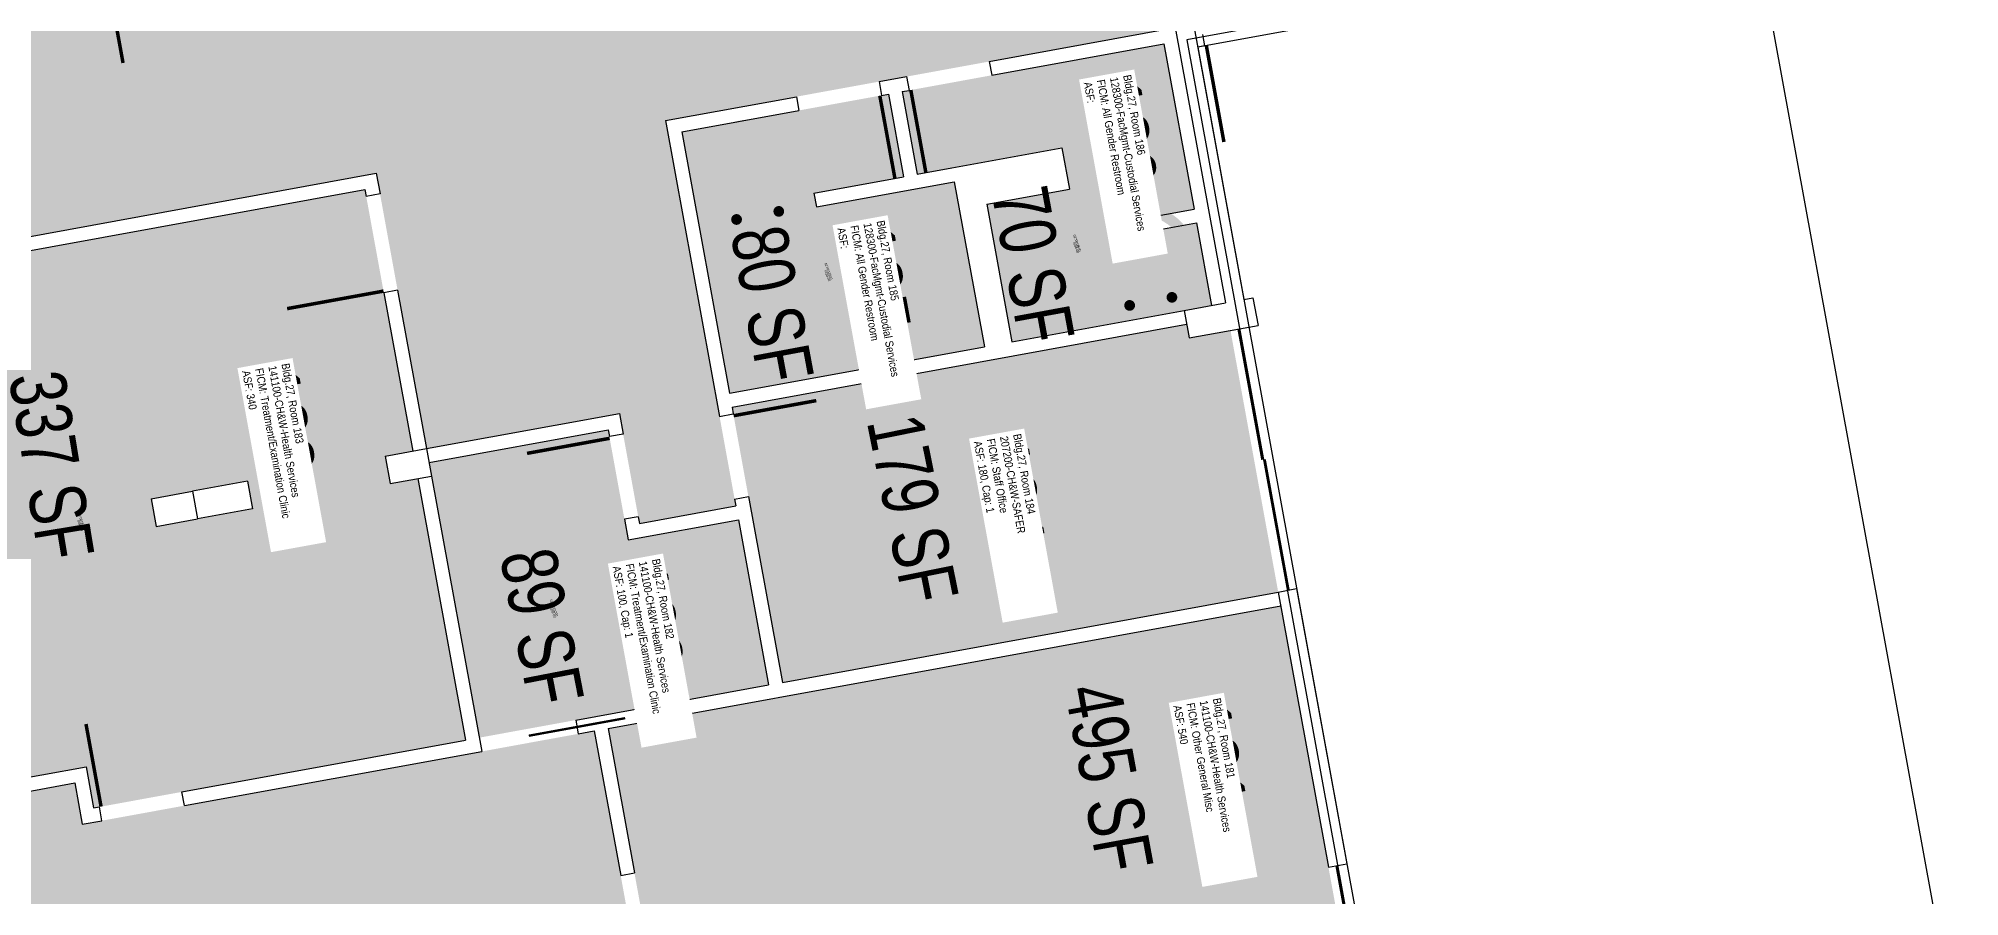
# Model space of a CAD drawing. Header units: inches. Extents: x 69209348 to 69213394, y 27661369 to 27664919.
# Drawn here: x 69212533 to 69213357, y 27663819 to 27664187 of the extents above; entities that cross this region are included whole.
import ezdxf
from ezdxf.enums import TextEntityAlignment as Align

# ---------------------------------------------------------------- set-up
doc = ezdxf.new("R2010")
doc.units = ezdxf.units.IN
doc.header["$LTSCALE"] = 100
doc.header["$MEASUREMENT"] = 0
doc.layers.get('0').update_dxf_attribs({"linetype": 'CONTINUOUS'})
for name, color, linetype in [('A-DOOR', 2, 'CONTINUOUS'), ('A-IDEN-ICON', 4, 'CONTINUOUS'), ('A-IDEN-RNUM', 7, 'CONTINUOUS'), ('A-IDEN-SNUM', 4, 'CONTINUOUS'), ('A-IDEN-VNUM', 4, 'CONTINUOUS'), ('A-ROOF', 2, 'CONTINUOUS'), ('A-SITE', 3, 'CONTINUOUS'), ('A-WALL', 5, 'CONTINUOUS'), ('AREA-TEXT', 3, 'CONTINUOUS'), ('Rooms-Category-Color', 7, 'CONTINUOUS'), ('Rooms-College-Color', 7, 'CONTINUOUS'), ('Rooms-Department-Color', 7, 'CONTINUOUS'), ('Rooms-Division-Color', 7, 'CONTINUOUS'), ('Rooms-Information', 7, 'CONTINUOUS')]:
    doc.layers.add(name, color=color, linetype=linetype)
doc.styles.add('CP_AREA', font='arial.ttf', dxfattribs={"height": 15})
doc.styles.add('CP_ROOMSNUMBER', font='arial.ttf', dxfattribs={"height": 1})
doc.styles.add('CP_ROOMVNUMBER', font='arial.ttf', dxfattribs={"width": 0.85, "height": 0.075})

# ---------------------------------------------------------------- blocks, each defined once
blk = doc.blocks.new('CPBATH')
at = {"color": 0, "linetype": 'ByBlock', "const_width": 0.0127}
for points in [[(0.0571, 0.0168, 0.861492), (-0.0551, 0, 1)], [(0.0571, 0.0168, 0.729002), (-0.0084, -0.0042, 1)], [(-0.0551, 0, 0.726902), (0.0487, -0.0337, 1)], [(-0.0084, -0.0042, 0.609468), (0.0487, -0.0337, 1)]]:
    blk.add_lwpolyline(points, format="xyb", dxfattribs=at)
at = {"color": 0, "linetype": 'ByBlock', "const_width": 0.00637}
for points in [[(0.0544, 0.0152, 1), (0.0599, 0.0184, 1)], [(0.0459, -0.0353, 1), (0.0515, -0.0321, 1)]]:
    blk.add_lwpolyline(points, format="xyb", close=True, dxfattribs=at)

msp = doc.modelspace()

# ---------------------------------------------------------------- hatches: boundary and pattern name
at = {"layer": 'Rooms-Category-Color', "true_color": 0xadadad}
for points in [[(69212419.79, 27664576.38), (69212445.63, 27664434.72), (69212398.41, 27664426.11), (69212437.18, 27664213.61), (69212484.4, 27664222.23), (69212487.63, 27664204.52), (69213001.15, 27664298.21), (69213020.54, 27664191.96), (69212802.14, 27664152.12), (69212832.3, 27663986.85), (69212790.98, 27663979.31), (69212782.36, 27664026.53), (69212699.73, 27664011.45), (69212678.19, 27664129.51), (69212507.02, 27664098.28), (69212510.25, 27664080.57), (69212463.03, 27664071.95), (69212501.79, 27663859.46), (69212549.01, 27663868.08), (69212552.24, 27663850.37), (69212771.62, 27663890.39), (69212791.01, 27663784.15), (69212701.48, 27663767.81), (69212710.1, 27663720.59), (69212656.98, 27663710.9), (69212648.36, 27663758.12), (69212571.63, 27663744.12), (69212574.86, 27663726.41), (69212527.64, 27663717.8), (69212634.11, 27663134.19), (69212539.41, 27663118.42), (69212497.81, 27663346.41), (69212450.59, 27663337.8), (69212424.74, 27663479.46), (69212471.97, 27663488.08), (69212433.2, 27663700.57), (69212385.98, 27663691.95), (69212360.13, 27663833.62), (69212407.35, 27663842.23), (69212368.58, 27664054.72), (69212321.36, 27664046.11), (69212295.52, 27664187.77), (69212342.74, 27664196.38), (69212303.97, 27664408.88), (69212256.75, 27664400.26), (69212230.91, 27664541.92), (69212278.13, 27664550.54), (69212259.82, 27664650.88), (69212354.26, 27664668.11), (69212372.57, 27664567.77)], [(69212950.59, 27664057.22), (69212939.82, 27664116.25), (69212975.23, 27664122.71), (69212972, 27664140.42), (69212910.03, 27664129.11), (69212903.56, 27664164.52), (69213015.71, 27664184.99), (69213028.64, 27664114.15), (69213005.03, 27664109.85), (69213006.1, 27664103.94), (69213029.71, 27664108.25), (69213036.17, 27664072.84)], [(69212829.58, 27664035.15), (69212809.12, 27664147.29), (69212897.66, 27664163.45), (69212904.12, 27664128.03), (69212865.76, 27664121.03), (69212866.83, 27664115.13), (69212925.86, 27664125.9), (69212938.78, 27664055.07)]]:
    msp.add_hatch(color=253, dxfattribs=at).paths.add_polyline_path(points)
at = {"layer": 'Rooms-Category-Color', "true_color": 0x80bc67}
for points in [[(69212506.62, 27663866.44), (69212470, 27664067.13), (69212517.23, 27664075.74), (69212513.99, 27664093.45), (69212673.36, 27664122.53), (69212693.82, 27664010.38), (69212682.02, 27664008.22), (69212684.17, 27663996.42), (69212695.98, 27663998.57), (69212716.44, 27663886.42), (69212557.07, 27663857.35), (69212553.84, 27663875.05), (69212583.83, 27663978.11), (69212625.15, 27663985.65), (69212622.99, 27663997.45), (69212581.68, 27663989.92), (69212583.83, 27663978.11), (69212553.84, 27663875.05)], [(69212700.8, 27664005.55), (69212777.54, 27664019.55), (69212786.15, 27663972.33), (69212833.37, 27663980.95), (69212846.3, 27663910.11), (69212722.34, 27663887.5)]]:
    msp.add_hatch(color=83, dxfattribs=at).paths.add_polyline_path(points)
at = {"layer": 'Rooms-Category-Color', "true_color": 0xfa9ba3}
msp.add_hatch(color=241, dxfattribs=at).paths.add_polyline_path([(69212852.2, 27663911.19), (69212830.66, 27664029.24), (69213025.45, 27664064.78), (69213026.52, 27664058.88), (69213044.23, 27664062.11), (69213064.69, 27663949.96)])
at = {"layer": 'Rooms-Category-Color', "true_color": 0xfbafa2}
msp.add_hatch(color=21, dxfattribs=at).paths.add_polyline_path([(69213065.77, 27663944.06), (69212777.53, 27663891.47), (69212788.83, 27663829.49), (69212796.37, 27663788.17), (69212797.99, 27663779.32), (69212789.13, 27663777.7), (69212811.75, 27663653.75), (69212890.45, 27663668.11), (69212866.76, 27663797.97), (69212961.2, 27663815.2), (69212980.58, 27663708.95), (69212992.39, 27663711.1), (69213017.16, 27663575.34), (69213085.53, 27663587.82), (69213126.84, 27663595.36), (69213129.3, 27663595.81), (69213108.84, 27663707.95), (69213091.14, 27663704.72), (69213088.98, 27663716.53), (69213106.69, 27663719.76), (69213086.23, 27663831.91)])
at = {"layer": 'Rooms-College-Color', "true_color": 0xadadad}
for points in [[(69212419.79, 27664576.38), (69212445.63, 27664434.72), (69212398.41, 27664426.11), (69212437.18, 27664213.61), (69212484.4, 27664222.23), (69212487.63, 27664204.52), (69213001.15, 27664298.21), (69213020.54, 27664191.96), (69212802.14, 27664152.12), (69212832.3, 27663986.85), (69212790.98, 27663979.31), (69212782.36, 27664026.53), (69212699.73, 27664011.45), (69212678.19, 27664129.51), (69212507.02, 27664098.28), (69212510.25, 27664080.57), (69212463.03, 27664071.95), (69212501.79, 27663859.46), (69212549.01, 27663868.08), (69212552.24, 27663850.37), (69212771.62, 27663890.39), (69212791.01, 27663784.15), (69212701.48, 27663767.81), (69212710.1, 27663720.59), (69212656.98, 27663710.9), (69212648.36, 27663758.12), (69212571.63, 27663744.12), (69212574.86, 27663726.41), (69212527.64, 27663717.8), (69212634.11, 27663134.19), (69212539.41, 27663118.42), (69212497.81, 27663346.41), (69212450.59, 27663337.8), (69212424.74, 27663479.46), (69212471.97, 27663488.08), (69212433.2, 27663700.57), (69212385.98, 27663691.95), (69212360.13, 27663833.62), (69212407.35, 27663842.23), (69212368.58, 27664054.72), (69212321.36, 27664046.11), (69212295.52, 27664187.77), (69212342.74, 27664196.38), (69212303.97, 27664408.88), (69212256.75, 27664400.26), (69212230.91, 27664541.92), (69212278.13, 27664550.54), (69212259.82, 27664650.88), (69212354.26, 27664668.11), (69212372.57, 27664567.77)], [(69212950.59, 27664057.22), (69212939.82, 27664116.25), (69212975.23, 27664122.71), (69212972, 27664140.42), (69212910.03, 27664129.11), (69212903.56, 27664164.52), (69213015.71, 27664184.99), (69213028.64, 27664114.15), (69213005.03, 27664109.85), (69213006.1, 27664103.94), (69213029.71, 27664108.25), (69213036.17, 27664072.84)], [(69212829.58, 27664035.15), (69212809.12, 27664147.29), (69212897.66, 27664163.45), (69212904.12, 27664128.03), (69212865.76, 27664121.03), (69212866.83, 27664115.13), (69212925.86, 27664125.9), (69212938.78, 27664055.07)], [(69212852.2, 27663911.19), (69212830.66, 27664029.24), (69213025.45, 27664064.78), (69213026.52, 27664058.88), (69213044.23, 27664062.11), (69213064.69, 27663949.96)], [(69212700.8, 27664005.55), (69212777.54, 27664019.55), (69212786.15, 27663972.33), (69212833.37, 27663980.95), (69212846.3, 27663910.11), (69212722.34, 27663887.5)]]:
    msp.add_hatch(color=253, dxfattribs=at).paths.add_polyline_path(points)
at = {"layer": 'Rooms-College-Color', "true_color": 0x80bc67}
for points in [[(69212506.62, 27663866.44), (69212470, 27664067.13), (69212517.23, 27664075.74), (69212513.99, 27664093.45), (69212673.36, 27664122.53), (69212693.82, 27664010.38), (69212682.02, 27664008.22), (69212684.17, 27663996.42), (69212695.98, 27663998.57), (69212716.44, 27663886.42), (69212557.07, 27663857.35), (69212553.84, 27663875.05), (69212583.83, 27663978.11), (69212625.15, 27663985.65), (69212622.99, 27663997.45), (69212581.68, 27663989.92), (69212583.83, 27663978.11), (69212553.84, 27663875.05)], [(69213065.77, 27663944.06), (69212777.53, 27663891.47), (69212788.83, 27663829.49), (69212796.37, 27663788.17), (69212797.99, 27663779.32), (69212789.13, 27663777.7), (69212811.75, 27663653.75), (69212890.45, 27663668.11), (69212866.76, 27663797.97), (69212961.2, 27663815.2), (69212980.58, 27663708.95), (69212992.39, 27663711.1), (69213017.16, 27663575.34), (69213085.53, 27663587.82), (69213126.84, 27663595.36), (69213129.3, 27663595.81), (69213108.84, 27663707.95), (69213091.14, 27663704.72), (69213088.98, 27663716.53), (69213106.69, 27663719.76), (69213086.23, 27663831.91)]]:
    msp.add_hatch(color=83, dxfattribs=at).paths.add_polyline_path(points)
at = {"layer": 'Rooms-Department-Color', "true_color": 0xacacac}
for points in [[(69212419.79, 27664576.38), (69212445.63, 27664434.72), (69212398.41, 27664426.11), (69212437.18, 27664213.61), (69212484.4, 27664222.23), (69212487.63, 27664204.52), (69213001.15, 27664298.21), (69213020.54, 27664191.96), (69212802.14, 27664152.12), (69212832.3, 27663986.85), (69212790.98, 27663979.31), (69212782.36, 27664026.53), (69212699.73, 27664011.45), (69212678.19, 27664129.51), (69212507.02, 27664098.28), (69212510.25, 27664080.57), (69212463.03, 27664071.95), (69212501.79, 27663859.46), (69212549.01, 27663868.08), (69212552.24, 27663850.37), (69212771.62, 27663890.39), (69212791.01, 27663784.15), (69212701.48, 27663767.81), (69212710.1, 27663720.59), (69212656.98, 27663710.9), (69212648.36, 27663758.12), (69212571.63, 27663744.12), (69212574.86, 27663726.41), (69212527.64, 27663717.8), (69212634.11, 27663134.19), (69212539.41, 27663118.42), (69212497.81, 27663346.41), (69212450.59, 27663337.8), (69212424.74, 27663479.46), (69212471.97, 27663488.08), (69212433.2, 27663700.57), (69212385.98, 27663691.95), (69212360.13, 27663833.62), (69212407.35, 27663842.23), (69212368.58, 27664054.72), (69212321.36, 27664046.11), (69212295.52, 27664187.77), (69212342.74, 27664196.38), (69212303.97, 27664408.88), (69212256.75, 27664400.26), (69212230.91, 27664541.92), (69212278.13, 27664550.54), (69212259.82, 27664650.88), (69212354.26, 27664668.11), (69212372.57, 27664567.77)], [(69212950.59, 27664057.22), (69212939.82, 27664116.25), (69212975.23, 27664122.71), (69212972, 27664140.42), (69212910.03, 27664129.11), (69212903.56, 27664164.52), (69213015.71, 27664184.99), (69213028.64, 27664114.15), (69213005.03, 27664109.85), (69213006.1, 27664103.94), (69213029.71, 27664108.25), (69213036.17, 27664072.84)], [(69212829.58, 27664035.15), (69212809.12, 27664147.29), (69212897.66, 27664163.45), (69212904.12, 27664128.03), (69212865.76, 27664121.03), (69212866.83, 27664115.13), (69212925.86, 27664125.9), (69212938.78, 27664055.07)]]:
    msp.add_hatch(color=253, dxfattribs=at).paths.add_polyline_path(points)
at = {"layer": 'Rooms-Department-Color', "true_color": 0x604aed}
for points in [[(69212506.62, 27663866.44), (69212470, 27664067.13), (69212517.23, 27664075.74), (69212513.99, 27664093.45), (69212673.36, 27664122.53), (69212693.82, 27664010.38), (69212682.02, 27664008.22), (69212684.17, 27663996.42), (69212695.98, 27663998.57), (69212716.44, 27663886.42), (69212557.07, 27663857.35), (69212553.84, 27663875.05), (69212583.83, 27663978.11), (69212625.15, 27663985.65), (69212622.99, 27663997.45), (69212581.68, 27663989.92), (69212583.83, 27663978.11), (69212553.84, 27663875.05)], [(69212852.2, 27663911.19), (69212830.66, 27664029.24), (69213025.45, 27664064.78), (69213026.52, 27664058.88), (69213044.23, 27664062.11), (69213064.69, 27663949.96)], [(69212700.8, 27664005.55), (69212777.54, 27664019.55), (69212786.15, 27663972.33), (69212833.37, 27663980.95), (69212846.3, 27663910.11), (69212722.34, 27663887.5)], [(69213065.77, 27663944.06), (69212777.53, 27663891.47), (69212788.83, 27663829.49), (69212796.37, 27663788.17), (69212797.99, 27663779.32), (69212789.13, 27663777.7), (69212811.75, 27663653.75), (69212890.45, 27663668.11), (69212866.76, 27663797.97), (69212961.2, 27663815.2), (69212980.58, 27663708.95), (69212992.39, 27663711.1), (69213017.16, 27663575.34), (69213085.53, 27663587.82), (69213126.84, 27663595.36), (69213129.3, 27663595.81), (69213108.84, 27663707.95), (69213091.14, 27663704.72), (69213088.98, 27663716.53), (69213106.69, 27663719.76), (69213086.23, 27663831.91)]]:
    msp.add_hatch(color=173, dxfattribs=at).paths.add_polyline_path(points)
at = {"layer": 'Rooms-Division-Color', "true_color": 0xadadad}
for points in [[(69212419.79, 27664576.38), (69212445.63, 27664434.72), (69212398.41, 27664426.11), (69212437.18, 27664213.61), (69212484.4, 27664222.23), (69212487.63, 27664204.52), (69213001.15, 27664298.21), (69213020.54, 27664191.96), (69212802.14, 27664152.12), (69212832.3, 27663986.85), (69212790.98, 27663979.31), (69212782.36, 27664026.53), (69212699.73, 27664011.45), (69212678.19, 27664129.51), (69212507.02, 27664098.28), (69212510.25, 27664080.57), (69212463.03, 27664071.95), (69212501.79, 27663859.46), (69212549.01, 27663868.08), (69212552.24, 27663850.37), (69212771.62, 27663890.39), (69212791.01, 27663784.15), (69212701.48, 27663767.81), (69212710.1, 27663720.59), (69212656.98, 27663710.9), (69212648.36, 27663758.12), (69212571.63, 27663744.12), (69212574.86, 27663726.41), (69212527.64, 27663717.8), (69212634.11, 27663134.19), (69212539.41, 27663118.42), (69212497.81, 27663346.41), (69212450.59, 27663337.8), (69212424.74, 27663479.46), (69212471.97, 27663488.08), (69212433.2, 27663700.57), (69212385.98, 27663691.95), (69212360.13, 27663833.62), (69212407.35, 27663842.23), (69212368.58, 27664054.72), (69212321.36, 27664046.11), (69212295.52, 27664187.77), (69212342.74, 27664196.38), (69212303.97, 27664408.88), (69212256.75, 27664400.26), (69212230.91, 27664541.92), (69212278.13, 27664550.54), (69212259.82, 27664650.88), (69212354.26, 27664668.11), (69212372.57, 27664567.77)], [(69212950.59, 27664057.22), (69212939.82, 27664116.25), (69212975.23, 27664122.71), (69212972, 27664140.42), (69212910.03, 27664129.11), (69212903.56, 27664164.52), (69213015.71, 27664184.99), (69213028.64, 27664114.15), (69213005.03, 27664109.85), (69213006.1, 27664103.94), (69213029.71, 27664108.25), (69213036.17, 27664072.84)], [(69212829.58, 27664035.15), (69212809.12, 27664147.29), (69212897.66, 27664163.45), (69212904.12, 27664128.03), (69212865.76, 27664121.03), (69212866.83, 27664115.13), (69212925.86, 27664125.9), (69212938.78, 27664055.07)]]:
    msp.add_hatch(color=253, dxfattribs=at).paths.add_polyline_path(points)
at = {"layer": 'Rooms-Division-Color', "true_color": 0x604aed}
for points in [[(69212506.62, 27663866.44), (69212470, 27664067.13), (69212517.23, 27664075.74), (69212513.99, 27664093.45), (69212673.36, 27664122.53), (69212693.82, 27664010.38), (69212682.02, 27664008.22), (69212684.17, 27663996.42), (69212695.98, 27663998.57), (69212716.44, 27663886.42), (69212557.07, 27663857.35), (69212553.84, 27663875.05), (69212583.83, 27663978.11), (69212625.15, 27663985.65), (69212622.99, 27663997.45), (69212581.68, 27663989.92), (69212583.83, 27663978.11), (69212553.84, 27663875.05)], [(69212852.2, 27663911.19), (69212830.66, 27664029.24), (69213025.45, 27664064.78), (69213026.52, 27664058.88), (69213044.23, 27664062.11), (69213064.69, 27663949.96)], [(69212700.8, 27664005.55), (69212777.54, 27664019.55), (69212786.15, 27663972.33), (69212833.37, 27663980.95), (69212846.3, 27663910.11), (69212722.34, 27663887.5)], [(69213065.77, 27663944.06), (69212777.53, 27663891.47), (69212788.83, 27663829.49), (69212796.37, 27663788.17), (69212797.99, 27663779.32), (69212789.13, 27663777.7), (69212811.75, 27663653.75), (69212890.45, 27663668.11), (69212866.76, 27663797.97), (69212961.2, 27663815.2), (69212980.58, 27663708.95), (69212992.39, 27663711.1), (69213017.16, 27663575.34), (69213085.53, 27663587.82), (69213126.84, 27663595.36), (69213129.3, 27663595.81), (69213108.84, 27663707.95), (69213091.14, 27663704.72), (69213088.98, 27663716.53), (69213106.69, 27663719.76), (69213086.23, 27663831.91)]]:
    msp.add_hatch(color=173, dxfattribs=at).paths.add_polyline_path(points)

# ---------------------------------------------------------------- linework, layer by layer
at = {"layer": 'A-DOOR'}
for points in [[(69212562.15, 27664218.12, 1.5, 1.5, 0), (69212569.69, 27664176.8, 0, 0, 0), (69212568.95, 27664176.66, 0, 0, 0.414214), (69212602.73, 27664225.52, 0, 0, 0.414214)], [(69213033.89, 27664184.24, 1.5, 1.5, 0), (69213041.43, 27664142.92, 0, 0, 0), (69213040.69, 27664142.78, 0, 0, 0.414214), (69213074.47, 27664191.64, 0, 0, 0.414214)], [(69212907.25, 27664165.2, 1.5, 1.5, 0), (69212913.71, 27664129.78, 0, 0, 0), (69212914.45, 27664129.92, 0, 0, 0.414214), (69212941.66, 27664173, 0, 0, 0.414214)], [(69212893.97, 27664162.77, 1.5, 1.5, 0), (69212900.43, 27664127.36, 0, 0, 0), (69212899.7, 27664127.22, 0, 0, -0.414214), (69212859.03, 27664157.92, 0, 0, -0.414214)], [(69212681.31, 27664078.99, 1.5, 1.5, 0), (69212639.99, 27664071.46, 0, 0, 0), (69212640.12, 27664070.72, 0, 0, -0.414214), (69212673.9, 27664119.57, 0, 0, -0.414214)], [(69212831.33, 27664025.55, 1.5, 1.5, 0), (69212866.75, 27664032.02, 0, 0, 0), (69212866.88, 27664031.28, 0, 0, -0.414214), (69212836.18, 27663990.61, 0, 0, -0.414214)], [(69212778.21, 27664015.86, 1.5, 1.5, 0), (69212742.8, 27664009.4, 0, 0, 0), (69212742.93, 27664008.66, 0, 0, 0.414214), (69212786.01, 27663981.45, 0, 0, 0.414214)], [(69212560.27, 27663857.93, 1.5, 1.5, 0), (69212553.81, 27663893.35, 0, 0, 0), (69212554.54, 27663893.48, 0, 0, -0.414214), (69212595.21, 27663862.78, 0, 0, -0.414214)], [(69212796.24, 27663788.91, 1.5, 1.5, 0), (69212837.55, 27663796.45, 0, 0, 0), (69212837.69, 27663795.71, 0, 0, 0.414214), (69212788.83, 27663829.49, 0, 0, 0.414214)]]:
    msp.add_lwpolyline(points, format="xyseb", dxfattribs=at)
at = {"layer": 'A-DOOR', "const_width": 1}
for points in [[(69213047.67, 27664062.74), (69213057.9, 27664006.66)], [(69213058.89, 27664006.84), (69213069.12, 27663950.77)], [(69212743.54, 27663888.32), (69212784.86, 27663895.86)], [(69213089.67, 27663832.54), (69213099.9, 27663776.46)]]:
    msp.add_lwpolyline(points, dxfattribs=at)
at = {"layer": 'A-ROOF'}
for points in [[(69210706.97, 27662771.49), (69211738.38, 27663153.83), (69211722.74, 27663196.02), (69211974.03, 27663289.17), (69212024.75, 27663152.36), (69212367.3, 27663214.85), (69212108.85, 27664631.47), (69212247.56, 27664656.78), (69212204.49, 27664892.88), (69212320.57, 27664914.06), (69212363.65, 27664677.96), (69212502.36, 27664703.26), (69212566.97, 27664349.11), (69212982.12, 27664424.85), (69213004.37, 27664302.86), (69213247.36, 27664347.2), (69213268.54, 27664231.11), (69213025.55, 27664186.78), (69213305.18, 27662654.08)], [(69210709.33, 27662776.63), (69211733.24, 27663156.19), (69211717.6, 27663198.38), (69211976.39, 27663294.32), (69212027.33, 27663156.89), (69212362.65, 27663218.07), (69212104.2, 27664634.69), (69212242.91, 27664659.99), (69212199.83, 27664896.1), (69212323.79, 27664918.71), (69212366.86, 27664682.61), (69212505.57, 27664707.92), (69212570.19, 27664353.76), (69212985.33, 27664429.5), (69213007.59, 27664307.52), (69213250.58, 27664351.85), (69213273.19, 27664227.89), (69213030.2, 27664183.56), (69213309.83, 27662650.86)]]:
    msp.add_lwpolyline(points, dxfattribs=at)
at = {"layer": 'A-SITE'}
msp.add_line((69213356.66, 27663753.68), (69213270.24, 27664227.36), dxfattribs=at)
at = {"layer": 'A-WALL'}
for p, q in [((69212940.85, 27664177.43), (69213020.54, 27664191.96)), ((69213020.54, 27664191.96), (69213042.08, 27664073.91)), ((69213028.41, 27664193.4), (69213049.95, 27664075.35)), ((69213032.26, 27664189.02), (69213033.15, 27664184.1)), ((69212941.93, 27664171.52), (69213015.71, 27664184.99)), ((69213015.71, 27664184.99), (69213028.64, 27664114.15)), ((69213033.15, 27664184.1), (69213030.2, 27664183.56)), ((69212893.63, 27664168.81), (69212905.44, 27664170.97)), ((69212905.44, 27664170.97), (69212906.52, 27664165.06)), ((69212940.85, 27664177.43), (69212941.93, 27664171.52)), ((69212802.14, 27664152.12), (69212858.22, 27664162.35)), ((69212858.22, 27664162.35), (69212859.29, 27664156.45)), ((69212893.63, 27664168.81), (69212894.71, 27664162.91)), ((69212894.71, 27664162.91), (69212897.66, 27664163.45)), ((69212897.66, 27664163.45), (69212904.12, 27664128.03)), ((69212903.56, 27664164.52), (69212906.52, 27664165.06)), ((69212903.56, 27664164.52), (69212910.03, 27664129.11)), ((69212809.12, 27664147.29), (69212859.29, 27664156.45)), ((69212802.14, 27664152.12), (69212825.3, 27664025.21)), ((69212809.12, 27664147.29), (69212829.58, 27664035.15)), ((69212924.78, 27664131.8), (69212972, 27664140.42)), ((69212972, 27664140.42), (69212975.23, 27664122.71)), ((69212507.02, 27664098.28), (69212678.19, 27664129.51)), ((69212678.19, 27664129.51), (69212679.8, 27664120.65)), ((69212910.03, 27664129.11), (69212924.78, 27664131.8)), ((69212513.99, 27664093.45), (69212673.36, 27664122.53)), ((69212673.36, 27664122.53), (69212673.9, 27664119.57)), ((69212679.8, 27664120.65), (69212673.9, 27664119.57)), ((69212865.76, 27664121.03), (69212904.12, 27664128.03)), ((69212865.76, 27664121.03), (69212866.83, 27664115.13)), ((69212866.83, 27664115.13), (69212925.86, 27664125.9)), ((69212925.86, 27664125.9), (69212938.78, 27664055.07)), ((69212939.82, 27664116.25), (69212975.23, 27664122.71)), ((69212939.82, 27664116.25), (69212950.59, 27664057.22)), ((69213005.03, 27664109.85), (69213028.64, 27664114.15)), ((69213005.03, 27664109.85), (69213006.1, 27664103.94)), ((69213006.1, 27664103.94), (69213029.71, 27664108.25)), ((69213029.71, 27664108.25), (69213036.17, 27664072.84)), ((69212687.34, 27664079.33), (69212681.44, 27664078.26)), ((69212681.44, 27664078.26), (69212693.82, 27664010.38)), ((69212687.34, 27664079.33), (69212699.73, 27664011.45)), ((69213024.37, 27664070.68), (69213042.08, 27664073.91)), ((69213049.95, 27664075.35), (69213053.88, 27664076.07)), ((69213053.88, 27664076.07), (69213056.04, 27664064.26)), ((69212830.66, 27664029.24), (69213025.45, 27664064.78)), ((69212950.59, 27664057.22), (69213024.37, 27664070.68)), ((69213024.37, 27664070.68), (69213026.52, 27664058.88)), ((69213026.52, 27664058.88), (69213056.04, 27664064.26)), ((69213044.23, 27664062.11), (69213052.1, 27664063.54)), ((69212829.58, 27664035.15), (69212938.78, 27664055.07)), ((69212699.73, 27664011.45), (69212782.36, 27664026.53)), ((69212782.36, 27664026.53), (69212783.98, 27664017.68)), ((69212825.3, 27664025.21), (69212831.2, 27664026.29)), ((69212830.66, 27664029.24), (69212831.2, 27664026.29)), ((69212700.8, 27664005.55), (69212777.54, 27664019.55)), ((69212777.54, 27664019.55), (69212778.08, 27664016.6)), ((69212783.98, 27664017.68), (69212778.08, 27664016.6)), ((69212682.02, 27664008.22), (69212699.73, 27664011.45)), ((69212682.02, 27664008.22), (69212684.17, 27663996.42)), ((69212699.73, 27664011.45), (69212701.88, 27663999.65)), ((69212622.99, 27663997.45), (69212599.38, 27663993.15)), ((69212622.99, 27663997.45), (69212625.15, 27663985.65)), ((69212684.17, 27663996.42), (69212701.88, 27663999.65)), ((69212695.98, 27663998.57), (69212716.44, 27663886.42)), ((69212701.88, 27663999.65), (69212723.42, 27663881.6)), ((69212581.68, 27663989.92), (69212599.38, 27663993.15)), ((69212581.68, 27663989.92), (69212583.83, 27663978.11)), ((69212599.38, 27663993.15), (69212601.54, 27663981.34)), ((69212831.76, 27663989.8), (69212837.66, 27663990.88)), ((69212831.76, 27663989.8), (69212832.3, 27663986.85)), ((69212837.66, 27663990.88), (69212852.2, 27663911.19)), ((69212583.83, 27663978.11), (69212601.54, 27663981.34)), ((69212625.15, 27663985.65), (69212601.54, 27663981.34)), ((69212790.44, 27663982.26), (69212784.54, 27663981.18)), ((69212784.54, 27663981.18), (69212786.15, 27663972.33)), ((69212786.15, 27663972.33), (69212833.37, 27663980.95)), ((69212790.44, 27663982.26), (69212790.98, 27663979.31)), ((69212790.98, 27663979.31), (69212832.3, 27663986.85)), ((69212833.37, 27663980.95), (69212846.3, 27663910.11)), ((69212852.2, 27663911.19), (69213064.69, 27663949.96)), ((69213064.69, 27663949.96), (69213072.56, 27663951.4)), ((69213064.69, 27663949.96), (69213086.23, 27663831.91)), ((69213072.56, 27663951.4), (69213094.1, 27663833.34)), ((69212777.53, 27663891.47), (69213065.77, 27663944.06)), ((69212763.66, 27663895.04), (69212846.3, 27663910.11)), ((69212763.66, 27663895.04), (69212764.74, 27663889.14)), ((69212764.74, 27663889.14), (69212771.62, 27663890.39)), ((69212771.62, 27663890.39), (69212782.93, 27663828.42)), ((69212777.53, 27663891.47), (69212788.83, 27663829.49)), ((69212594.94, 27663864.26), (69212716.44, 27663886.42)), ((69212506.62, 27663866.44), (69212553.84, 27663875.05)), ((69212553.84, 27663875.05), (69212557.07, 27663857.35)), ((69212596.02, 27663858.35), (69212723.42, 27663881.6)), ((69212501.79, 27663859.46), (69212549.01, 27663868.08)), ((69212549.01, 27663868.08), (69212552.24, 27663850.37)), ((69212557.07, 27663857.35), (69212559.53, 27663857.8)), ((69212560.61, 27663851.89), (69212559.53, 27663857.8)), ((69212596.02, 27663858.35), (69212594.94, 27663864.26)), ((69212552.24, 27663850.37), (69212560.61, 27663851.89)), ((69213086.23, 27663831.91), (69213094.1, 27663833.34)), ((69212782.93, 27663828.42), (69212788.83, 27663829.49))]:
    msp.add_line(p, q, dxfattribs=at)

# ---------------------------------------------------------------- block references
at = {"layer": 'A-IDEN-ICON', "xscale": 359.9999999999999, "yscale": 359.9999999999999, "zscale": 359.9999999999999, "rotation": 290.339532989595}
for p in [(69212837.86, 27664130.35), (69213006.31, 27664093.5)]:
    msp.add_blockref('CPBATH', p, dxfattribs=at)

# ---------------------------------------------------------------- texts
at = {"layer": 'A-IDEN-RNUM', "style": 'CP_ROOMSNUMBER', "width": 0.85}
for s, p in [('0186-00', (69212978.05, 27664097.69)), ('0185-00', (69212871.52, 27664085.59)), ('0184-00', (69212948.6, 27663991)), ('0183-00', (69212551.39, 27663978.5)), ('0182-00', (69212753.87, 27663941.24))]:
    msp.add_text(s, height=1, rotation=290.34, dxfattribs=at).set_placement(p, align=Align.MIDDLE)
at = {"layer": 'A-IDEN-SNUM', "style": 'CP_ROOMSNUMBER', "width": 0.85}
for s, p in [('0270018600', (69212978.55, 27664099.6)), ('0270018500', (69212872.03, 27664087.51)), ('0270018400', (69212949.1, 27663992.91)), ('0270018300', (69212551.9, 27663980.42)), ('0270018200', (69212754.37, 27663943.15))]:
    msp.add_text(s, height=1, rotation=290.34, dxfattribs=at).set_placement(p, align=Align.MIDDLE)
at = {"layer": 'A-IDEN-VNUM', "style": 'CP_ROOMVNUMBER', "width": 0.85}
for s, p in [('186', (69212997.22, 27664147.05)), ('185', (69212891.58, 27664084.57)), ('183', (69212636.55, 27664023.3)), ('184', (69212949.1, 27663992.91)), ('182', (69212794.35, 27663939.32)), ('181', (69213035.65, 27663879.78))]:
    msp.add_text(s, height=24, rotation=280.33953, dxfattribs=at).set_placement(p, align=Align.MIDDLE)
at = {"layer": 'AREA-TEXT', "style": 'CP_AREA', "width": 0.75}
for s, rotation, p in [('70 SF', 280.45395, (69212959.71, 27664090.26)), ('80 SF', 280.58918, (69212847.92, 27664073.43)), ('337 SF', 279.34276, (69212539.08, 27664004.26)), ('179 SF', 281.41846, (69212908.12, 27663985.67)), ('89 SF', 280.96387, (69212749.23, 27663935.12)), ('495 SF', 280.37461, (69212992.27, 27663870.39))]:
    msp.add_text(s, height=24, rotation=rotation, dxfattribs=at).set_placement(p, align=Align.MIDDLE_CENTER)

# ---------------------------------------------------------------- next in the draw order: texts
at = {"layer": 'Rooms-Information', "width": 76.8, "attachment_point": 7, "rotation": 280.33953, "style": 'CP_ROOMVNUMBER', "bg_fill": 3, "box_fill_scale": 1.5, "bg_fill_color": 256, "bg_fill_true_color": 13158600, "bg_fill_transparency": 0}
for s, insert, char_height in [('Bldg.27, Room 186^M^J128300-FacMgmt-Custodial Services^M^JFICM: All Gender Restroom^M^JASF: ', (69212981.3, 27664168.31), 3.4286), ('Bldg.27, Room 185^M^J128300-FacMgmt-Custodial Services^M^JFICM: All Gender Restroom^M^JASF: ', (69212875.66, 27664105.83), 3.4286), ('Bldg.27, Room 183^M^J141100-CH&W-Health Services^M^JFICM: Treatment/Examination Clinic^M^JASF: 340', (69212620.64, 27664044.57), 3.4286), ('Bldg.27, Room 184^M^J207200-CH&W-SAFER^M^JFICM: Staff Office^M^JASF: 180, Cap: 1', (69212933.19, 27664014.17), 3.4286), ('Bldg.27, Room 182^M^J141100-CH&W-Health Services^M^JFICM: Treatment/Examination Clinic^M^JASF: 100, Cap: 1', (69212778.43, 27663960.58), 3.42857), ('Bldg.27, Room 181^M^J141100-CH&W-Health Services^M^JFICM: Other General Misc^M^JASF: 540', (69213019.73, 27663901.05), 3.4286)]:
    msp.add_mtext(s, dxfattribs=dict(at, insert=insert, char_height=char_height))

doc.saveas('drawing.dxf')
